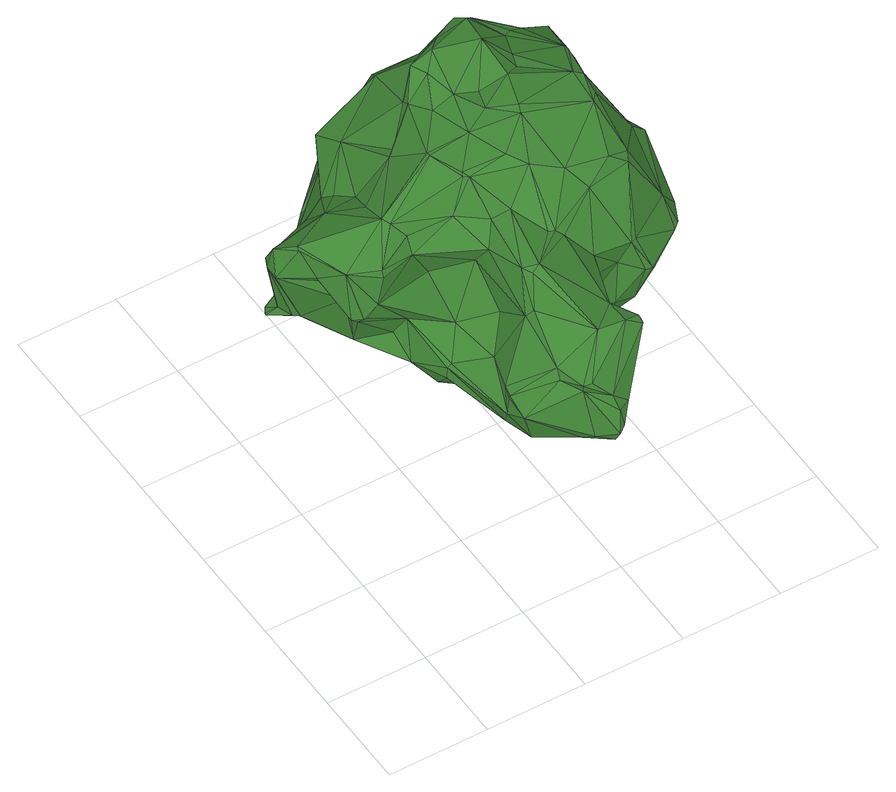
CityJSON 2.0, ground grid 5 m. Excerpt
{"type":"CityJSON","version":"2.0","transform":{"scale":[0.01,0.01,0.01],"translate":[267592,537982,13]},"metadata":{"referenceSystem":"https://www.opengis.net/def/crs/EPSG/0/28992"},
"CityObjects":{
"tree1":{"type":"SolitaryVegetationObject","attributes":{"gtid":117,"crown_width_m":18.37,"crown_median_z":23.97,"crown_r50_m":0.444,"crown_porosity":0.84,"trunk_H_m":10.08,"trunk_DBH_m":1.24,"trunk_radius_m":0.619,"trunk_base_height_m":13.89,"original_gtid":"117"},"geometry":[{"type":"Solid","lod":"3","boundaries":[[[[0,1,2]],[[3,4,5]],[[6,7,8]],[[6,9,7]],[[10,11,12]],[[13,14,15]],[[16,17,18]],[[19,20,21]],[[22,23,24]],[[25,26,27]],[[28,29,30]],[[31,32,33]],[[11,34,35]],[[25,36,26]],[[37,38,39]],[[40,41,42]],[[43,44,45]],[[46,47,48]],[[49,50,19]],[[51,52,12]],[[53,54,55]],[[56,54,53]],[[57,58,59]],[[60,61,62]],[[27,63,25]],[[64,65,66]],[[67,68,69]],[[70,71,72]],[[48,47,73]],[[74,75,76]],[[77,78,79]],[[80,81,82]],[[83,38,84]],[[85,1,86]],[[87,88,89]],[[87,89,62]],[[8,7,90]],[[77,79,91]],[[34,92,93]],[[26,73,27]],[[67,41,94]],[[88,46,95]],[[88,95,89]],[[73,47,27]],[[96,95,48]],[[97,78,98]],[[97,98,99]],[[100,68,101]],[[92,11,10]],[[56,102,35]],[[103,104,105]],[[48,95,46]],[[106,107,108]],[[58,57,109]],[[110,111,112]],[[113,114,84]],[[22,90,23]],[[115,35,34]],[[91,116,117]],[[118,119,120]],[[110,106,108]],[[71,121,122]],[[123,124,125]],[[126,125,127]],[[99,128,97]],[[129,128,99]],[[130,131,0]],[[96,48,73]],[[132,131,130]],[[133,76,75]],[[94,41,40]],[[134,135,136]],[[137,138,139]],[[140,141,58]],[[86,131,132]],[[140,109,14]],[[137,142,138]],[[51,81,52]],[[26,143,73]],[[87,61,144]],[[110,29,111]],[[77,91,117]],[[51,12,145]],[[51,145,146]],[[1,85,2]],[[25,50,147]],[[126,116,91]],[[148,59,58]],[[149,55,54]],[[149,129,55]],[[107,126,150]],[[151,146,152]],[[10,12,52]],[[10,52,81]],[[153,154,155]],[[135,156,136]],[[14,3,140]],[[61,74,144]],[[144,74,157]],[[12,11,145]],[[158,159,160]],[[161,160,159]],[[62,61,87]],[[45,162,43]],[[123,163,164]],[[165,166,167]],[[152,145,11]],[[152,146,145]],[[150,126,127]],[[97,79,78]],[[102,168,151]],[[169,98,78]],[[146,151,170]],[[170,151,168]],[[39,169,37]],[[91,79,123]],[[157,87,144]],[[139,171,172]],[[126,91,125]],[[97,123,79]],[[53,160,161]],[[173,174,175]],[[173,176,174]],[[62,89,103]],[[177,43,162]],[[1,131,86]],[[0,131,1]],[[178,65,179]],[[180,181,171]],[[182,183,178]],[[94,40,161]],[[184,185,172]],[[94,132,186]],[[94,186,67]],[[146,170,51]],[[187,188,189]],[[190,191,129]],[[15,192,13]],[[164,163,193]],[[58,109,140]],[[194,195,196]],[[24,197,198]],[[153,155,14]],[[199,124,164]],[[152,11,35]],[[200,201,0]],[[202,0,201]],[[203,139,138]],[[153,204,154]],[[137,139,172]],[[81,80,10]],[[199,10,80]],[[14,13,204]],[[14,204,153]],[[186,101,68]],[[205,184,59]],[[205,59,148]],[[32,158,160]],[[206,27,207]],[[206,207,208]],[[176,118,209]],[[210,113,211]],[[158,212,213]],[[214,120,215]],[[216,217,141]],[[161,159,94]],[[218,158,213]],[[32,190,33]],[[18,219,114]],[[84,219,83]],[[84,114,219]],[[220,221,24]],[[197,24,221]],[[32,212,158]],[[222,221,220]],[[112,221,222]],[[53,42,56]],[[92,223,93]],[[46,224,47]],[[88,224,46]],[[159,225,94]],[[94,225,132]],[[226,28,227]],[[178,179,182]],[[133,228,76]],[[228,74,76]],[[106,112,167]],[[222,220,165]],[[229,230,147]],[[90,22,8]],[[221,70,231]],[[221,111,70]],[[69,68,45]],[[108,232,110]],[[223,199,193]],[[36,230,119]],[[233,73,143]],[[190,129,99]],[[41,67,69]],[[163,234,193]],[[93,234,235]],[[96,73,233]],[[68,67,186]],[[80,82,178]],[[198,197,236]],[[61,237,74]],[[75,74,237]],[[80,178,183]],[[187,227,196]],[[195,187,196]],[[238,25,63]],[[107,116,126]],[[112,106,110]],[[34,93,235]],[[34,235,115]],[[115,235,149]],[[222,167,112]],[[165,167,222]],[[96,233,239]],[[220,166,165]],[[220,240,166]],[[89,95,239]],[[96,239,95]],[[117,241,77]],[[18,17,218]],[[142,203,138]],[[32,191,190]],[[71,242,121]],[[203,243,171]],[[244,136,156]],[[92,199,223]],[[92,10,199]],[[200,245,201]],[[164,193,199]],[[74,208,157]],[[199,134,124]],[[246,247,143]],[[233,143,247]],[[47,224,27]],[[122,248,142]],[[135,134,249]],[[149,54,115]],[[199,249,134]],[[113,38,240]],[[84,38,113]],[[119,175,36]],[[5,198,216]],[[5,250,198]],[[4,86,6]],[[127,125,251]],[[155,3,14]],[[3,141,140]],[[71,252,242]],[[148,141,253]],[[148,58,141]],[[205,137,184]],[[39,190,99]],[[254,255,214]],[[254,256,255]],[[194,256,254]],[[20,133,245]],[[28,30,257]],[[36,25,230]],[[147,230,25]],[[32,55,191]],[[39,33,190]],[[157,224,87]],[[34,11,92]],[[254,248,121]],[[71,70,252]],[[117,116,241]],[[202,201,133]],[[202,133,75]],[[193,234,93]],[[60,237,61]],[[104,237,60]],[[64,233,247]],[[258,233,64]],[[237,259,177]],[[239,103,89]],[[200,2,260]],[[85,260,2]],[[239,233,258]],[[250,22,198]],[[27,206,63]],[[149,261,129]],[[128,129,261]],[[129,191,55]],[[90,7,16]],[[149,235,262]],[[225,159,263]],[[203,171,139]],[[97,128,123]],[[163,123,128]],[[163,264,234]],[[238,63,206]],[[35,102,152]],[[21,49,19]],[[241,169,78]],[[107,241,116]],[[24,23,210]],[[33,38,31]],[[33,39,38]],[[130,186,132]],[[5,8,250]],[[22,250,8]],[[208,238,206]],[[205,148,265]],[[205,265,122]],[[51,266,81]],[[227,267,196]],[[268,269,270]],[[38,83,31]],[[72,197,231]],[[72,231,70]],[[212,32,31]],[[266,66,271]],[[212,31,83]],[[219,212,83]],[[228,133,20]],[[255,272,209]],[[71,273,72]],[[122,72,273]],[[122,273,71]],[[155,260,3]],[[0,2,200]],[[173,119,118]],[[226,189,28]],[[77,241,78]],[[232,29,110]],[[30,29,232]],[[120,119,230]],[[195,121,187]],[[209,118,120]],[[255,120,214]],[[209,120,255]],[[262,264,261]],[[262,261,149]],[[143,174,246]],[[180,171,214]],[[214,171,254]],[[204,274,229]],[[49,204,229]],[[204,13,274]],[[160,53,55]],[[173,175,119]],[[215,229,192]],[[160,55,32]],[[275,263,159]],[[17,263,275]],[[251,257,276]],[[103,239,258]],[[164,124,123]],[[271,82,81]],[[123,125,91]],[[221,231,197]],[[120,230,229]],[[62,103,105]],[[203,248,243]],[[28,267,227]],[[100,75,237]],[[134,257,251]],[[136,257,134]],[[214,192,15]],[[69,168,102]],[[45,168,69]],[[69,102,41]],[[107,106,167]],[[167,166,107]],[[152,102,151]],[[102,56,42]],[[102,42,41]],[[35,115,54]],[[124,251,125]],[[30,276,257]],[[134,251,124]],[[197,72,236]],[[198,22,24]],[[35,54,56]],[[20,238,208]],[[20,208,228]],[[182,277,183]],[[176,277,182]],[[228,208,74]],[[214,215,192]],[[9,17,16]],[[9,278,17]],[[3,85,4]],[[279,200,260]],[[279,260,155]],[[8,4,6]],[[4,85,86]],[[259,104,103]],[[5,4,8]],[[173,118,176]],[[259,258,177]],[[64,66,177]],[[64,177,258]],[[62,105,60]],[[104,60,105]],[[249,199,80]],[[104,259,237]],[[170,45,44]],[[174,176,280]],[[171,248,254]],[[219,18,218]],[[170,44,51]],[[161,40,42]],[[53,161,42]],[[193,93,223]],[[43,66,266]],[[43,266,44]],[[170,168,45]],[[266,51,44]],[[81,266,271]],[[240,220,211]],[[240,211,113]],[[278,263,17]],[[39,98,169]],[[99,98,39]],[[121,188,187]],[[68,162,45]],[[194,121,195]],[[254,121,194]],[[226,227,189]],[[187,189,227]],[[23,90,281]],[[221,112,111]],[[252,282,189]],[[142,248,203]],[[3,260,85]],[[251,276,127]],[[210,211,220]],[[3,5,283]],[[3,283,141]],[[154,200,279]],[[202,75,284]],[[202,284,130]],[[37,285,38]],[[166,241,107]],[[240,241,166]],[[19,50,20]],[[248,171,243]],[[121,242,188]],[[188,242,189]],[[111,282,70]],[[172,185,137]],[[172,171,181]],[[172,181,184]],[[142,137,205]],[[142,205,122]],[[184,137,185]],[[90,16,281]],[[280,176,182]],[[59,184,181]],[[59,181,180]],[[59,180,57]],[[130,0,202]],[[20,245,21]],[[21,245,154]],[[154,245,200]],[[259,103,258]],[[133,201,245]],[[130,101,186]],[[284,101,130]],[[154,279,155]],[[100,101,75]],[[284,75,101]],[[192,229,274]],[[178,82,65]],[[244,196,267]],[[229,147,49]],[[120,229,215]],[[72,122,236]],[[13,192,274]],[[253,236,122]],[[253,141,236]],[[113,210,114]],[[122,121,248]],[[24,210,220]],[[88,87,224]],[[204,286,154]],[[256,277,176]],[[109,57,287]],[[109,287,14]],[[15,14,287]],[[23,281,210]],[[210,281,114]],[[268,244,269]],[[176,209,272]],[[255,256,272]],[[216,141,283]],[[216,283,5]],[[177,66,43]],[[271,65,82]],[[271,66,65]],[[107,150,276]],[[107,276,108]],[[147,50,49]],[[143,175,174]],[[36,175,143]],[[26,36,143]],[[108,276,232]],[[262,235,264]],[[234,264,235]],[[65,246,179]],[[25,238,50]],[[238,20,50]],[[247,65,64]],[[247,246,65]],[[263,288,225]],[[132,288,86]],[[225,288,132]],[[219,213,212]],[[219,218,213]],[[275,289,17]],[[159,158,289]],[[275,159,289]],[[218,17,289]],[[218,289,158]],[[257,136,267]],[[257,267,28]],[[244,267,136]],[[270,277,268]],[[256,268,277]],[[249,80,290]],[[249,290,135]],[[252,189,242]],[[194,291,256]],[[196,291,194]],[[29,28,189]],[[29,189,282]],[[196,244,291]],[[256,291,244]],[[244,268,256]],[[49,21,286]],[[38,285,240]],[[154,286,21]],[[204,49,286]],[[100,162,68]],[[100,237,162]],[[237,177,162]],[[174,280,246]],[[114,281,18]],[[16,18,281]],[[256,176,272]],[[29,282,111]],[[252,70,282]],[[15,292,214]],[[180,214,292]],[[57,180,292]],[[287,292,15]],[[293,292,287]],[[57,292,293]],[[57,293,287]],[[183,277,270]],[[244,156,269]],[[269,156,270]],[[122,265,253]],[[148,253,265]],[[135,290,156]],[[183,290,80]],[[270,156,290]],[[270,290,183]],[[280,182,179]],[[232,276,30]],[[150,127,276]],[[240,285,241]],[[169,285,37]],[[241,285,169]],[[198,217,216]],[[236,217,198]],[[128,261,163]],[[163,261,264]],[[224,207,27]],[[224,157,207]],[[157,208,207]],[[236,141,217]],[[280,179,246]],[[9,288,278]],[[9,86,288]],[[6,86,9]],[[263,278,288]],[[16,7,9]],[[294,295,296]],[[294,296,297]],[[297,296,298]],[[297,298,299]],[[296,295,300]],[[296,300,298]],[[298,300,301]],[[298,301,299]],[[300,295,302]],[[300,302,301]],[[301,302,303]],[[301,303,299]],[[302,295,304]],[[302,304,303]],[[303,304,305]],[[303,305,299]],[[304,295,306]],[[304,306,305]],[[305,306,307]],[[305,307,299]],[[306,295,308]],[[306,308,307]],[[307,308,309]],[[307,309,299]],[[308,295,310]],[[308,310,309]],[[309,310,311]],[[309,311,299]],[[310,295,312]],[[310,312,311]],[[311,312,313]],[[311,313,299]],[[312,295,314]],[[312,314,313]],[[313,314,315]],[[313,315,299]],[[314,295,316]],[[314,316,315]],[[315,316,317]],[[315,317,299]],[[316,295,318]],[[316,318,317]],[[317,318,319]],[[317,319,299]],[[318,295,320]],[[318,320,319]],[[319,320,321]],[[319,321,299]],[[320,295,322]],[[320,322,321]],[[321,322,323]],[[321,323,299]],[[322,295,324]],[[322,324,323]],[[323,324,325]],[[323,325,299]],[[324,295,326]],[[324,326,325]],[[325,326,327]],[[325,327,299]],[[326,295,328]],[[326,328,327]],[[327,328,329]],[[327,329,299]],[[328,295,330]],[[328,330,329]],[[329,330,331]],[[329,331,299]],[[330,295,332]],[[330,332,331]],[[331,332,333]],[[331,333,299]],[[332,295,334]],[[332,334,333]],[[333,334,335]],[[333,335,299]],[[334,295,336]],[[334,336,335]],[[335,336,337]],[[335,337,299]],[[336,295,338]],[[336,338,337]],[[337,338,339]],[[337,339,299]],[[338,295,340]],[[338,340,339]],[[339,340,341]],[[339,341,299]],[[340,295,342]],[[340,342,341]],[[341,342,343]],[[341,343,299]],[[342,295,294]],[[342,294,343]],[[343,294,297]],[[343,297,299]]]]}]}
},
"vertices":[
[849,983,1758],[834,1020,1765],[828,1004,1754],[486,1123,1574],[770,1205,1754],[698,1392,1598],[901,1367,1799],[966,1508,1871],[860,1497,1747],[1013,1373,1834],[1651,945,681],[1767,923,992],[1647,889,719],[312,988,1158],[255,1044,1421],[270,1025,1140],[1032,1577,1921],[1243,1512,1928],[1265,1661,1911],[849,740,1124],[832,504,1321],[823,894,1327],[868,1550,1707],[1013,1662,1790],[912,1844,1582],[672,398,888],[759,341,743],[678,271,971],[1008,1885,760],[987,1946,767],[1090,1966,721],[1579,1693,1637],[1672,1652,1634],[1625,1680,1625],[1814,1101,1064],[1806,840,1176],[727,501,720],[1437,1891,1290],[1449,1758,1545],[1646,1709,1346],[1568,1102,1773],[1563,837,1646],[1723,1052,1515],[1406,670,1177],[1503,597,1145],[1448,622,1326],[1003,9,923],[929,93,872],[1013,64,831],[703,866,1025],[757,643,978],[1506,685,892],[1601,868,683],[1681,1295,1472],[1850,1170,1232],[1746,1469,1401],[1796,1061,1438],[50,1291,1297],[61,1328,1439],[53,1363,1299],[1237,234,1339],[1159,214,1370],[1241,202,1314],[670,377,1005],[1123,569,868],[1007,701,686],[1240,709,938],[1457,818,1692],[1327,771,1607],[1545,800,1623],[628,1936,942],[547,1869,900],[628,1816,1244],[921,187,785],[1031,234,1366],[928,543,1560],[890,536,1530],[1652,2095,990],[1663,2049,1033],[1715,2065,878],[1425,1113,685],[1480,829,673],[1333,909,757],[1389,1773,1661],[1332,1811,1648],[771,1181,1758],[958,1160,1816],[1006,73,1109],[1028,46,1023],[1090,80,1024],[928,1586,1870],[1652,2074,854],[1694,1141,843],[1736,1378,1053],[1530,1054,1784],[1041,37,934],[1054,87,858],[1893,1817,932],[1699,1878,1021],[1859,1710,1180],[1138,672,1505],[1101,689,1540],[1716,794,1315],[1115,233,1111],[1232,277,1309],[1249,226,1312],[1110,2112,1043],[1358,2093,1027],[1156,2047,896],[126,1221,1487],[1023,2020,774],[866,2115,1018],[909,2131,1051],[1268,1853,1613],[1238,1723,1871],[1862,1169,1197],[1537,2099,948],[1573,2104,957],[640,904,648],[608,784,800],[547,979,760],[596,1701,894],[348,1611,1067],[1817,1797,743],[1623,1623,738],[1663,1776,797],[1533,2047,848],[1406,1941,783],[1877,1724,941],[1858,1594,1198],[1104,907,1762],[1033,980,1799],[1189,1104,1857],[861,583,1537],[1485,1529,753],[1196,1391,658],[1155,1427,663],[136,1510,863],[170,1507,848],[150,1493,843],[126,1234,1503],[353,1368,1463],[215,1515,867],[1015,426,731],[921,105,1204],[1689,839,901],[1635,732,962],[626,777,889],[68,1399,1314],[1858,1448,1091],[1388,1972,791],[1721,702,1178],[1757,733,1180],[403,970,1385],[571,1008,1401],[400,983,1421],[1161,1329,675],[879,111,1205],[1600,1407,1773],[1525,1217,1825],[1609,1389,1766],[1567,1195,1808],[1246,608,1371],[1864,1503,688],[1779,1551,665],[1024,2100,1130],[1280,2069,1147],[1109,2115,1052],[1479,634,1324],[1559,1940,1102],[1533,584,1151],[241,1392,852],[118,1476,854],[802,744,710],[935,678,667],[737,532,712],[727,925,569],[1090,599,1230],[1144,984,741],[1003,702,682],[212,1344,912],[188,1372,906],[834,954,695],[1123,1091,708],[154,1436,919],[117,1479,860],[1248,842,1712],[665,1678,909],[613,1738,867],[679,1857,891],[1765,1616,1437],[1764,1581,1446],[293,1008,1134],[1791,1386,692],[553,1341,942],[682,1521,971],[854,1455,914],[620,1868,1351],[648,1709,1436],[1606,1350,651],[757,972,1574],[881,863,1582],[979,857,1593],[203,1478,846],[380,985,1216],[254,1497,1005],[672,379,1017],[832,225,1165],[835,257,1213],[642,937,638],[1126,1826,1614],[1201,1857,1428],[1524,1632,1725],[1450,1609,1772],[383,1185,810],[516,1077,880],[533,1406,1428],[476,1491,1393],[1410,1583,1788],[1311,1708,1843],[1021,2045,1344],[765,1937,1238],[990,2105,1110],[1762,1362,696],[891,130,1148],[1204,1146,1868],[785,1793,966],[901,1673,926],[855,475,1369],[561,1033,978],[608,781,866],[687,1902,1262],[1061,1994,732],[1056,420,748],[1848,1425,702],[1839,1415,1074],[438,1536,1358],[1165,351,1351],[678,425,1034],[1077,116,907],[1371,2010,1320],[1441,2032,1067],[602,1798,847],[256,1427,850],[969,1332,850],[830,802,1472],[971,679,669],[1081,519,781],[310,1432,863],[1318,1324,711],[737,1425,1594],[1357,1838,784],[603,1886,885],[347,1518,1282],[433,1330,865],[552,1072,728],[700,1139,682],[1169,1713,771],[1063,404,988],[1116,304,1165],[512,1090,1556],[1856,1683,938],[1798,1628,952],[1256,1317,1877],[1868,1470,696],[252,1425,1240],[1406,684,910],[1094,1552,776],[902,1119,764],[1112,1204,734],[1101,1146,717],[1375,844,765],[651,1003,647],[631,1752,1020],[329,985,1159],[1325,1358,1843],[1246,1985,769],[826,1012,691],[1118,1335,1826],[566,1043,1491],[934,698,681],[1103,1658,1877],[663,1936,929],[501,1273,1505],[1071,700,1541],[1397,1981,1310],[690,1070,1171],[178,1158,1341],[1083,1225,1840],[1352,1435,1838],[1220,1320,672],[809,1187,947],[288,1115,1182],[243,1155,1288],[1137,1194,89],[1075,1195,89],[1135,1210,89],[1137,1216,1097],[1135,1232,1096],[1075,1217,1096],[1129,1225,88],[1129,1247,1096],[1120,1238,88],[1119,1260,1096],[1107,1248,88],[1107,1270,1095],[1092,1254,88],[1092,1277,1095],[1076,1257,88],[1076,1279,1095],[1060,1255,88],[1060,1277,1095],[1045,1249,88],[1045,1272,1095],[1032,1240,88],[1032,1262,1095],[1022,1227,88],[1022,1249,1096],[1016,1212,89],[1015,1235,1096],[1013,1196,89],[1013,1219,1096],[1015,1180,89],[1015,1203,1097],[1021,1165,90],[1020,1188,1097],[1030,1152,90],[1030,1174,1097],[1043,1142,90],[1043,1164,1098],[1058,1136,90],[1057,1158,1098],[1074,1133,90],[1073,1155,1098],[1090,1135,90],[1089,1157,1098],[1105,1141,90],[1104,1163,1098],[1118,1150,90],[1117,1173,1098],[1128,1163,90],[1128,1185,1097],[1134,1178,89],[1134,1200,1097]
]}
